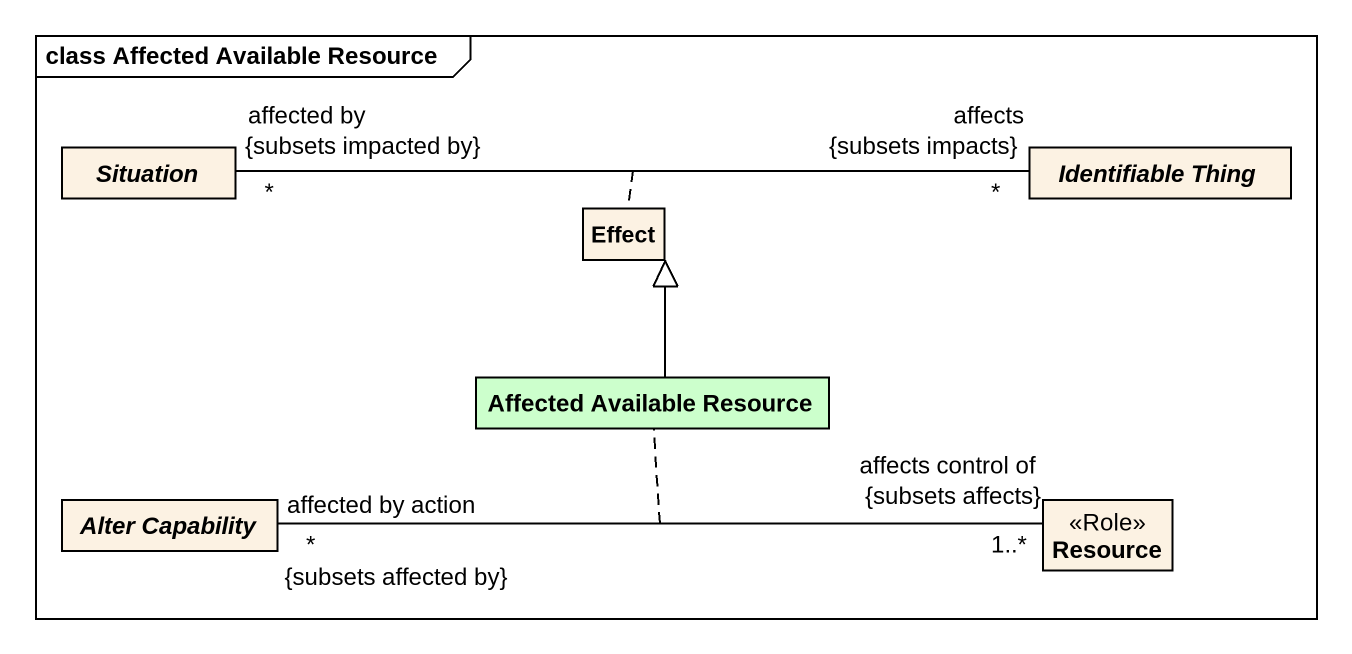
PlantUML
@startuml
mainframe class Affected Available Resource
hide circle
hide empty members
abstract class Situation
abstract class "Identifiable Thing" as Identifiable_Thing
class Effect
class "Affected Available Resource" as Affected_Available_Resource #CCFFCC
abstract class "Alter Capability" as Alter_Capability
class Resource <<Role>>
Situation "affected by\n*\n{subsets impacted by}" -right- "affects\n*\n{subsets impacts}" Identifiable_Thing
(Situation, Identifiable_Thing) .. Effect
Affected_Available_Resource -up-|> Effect
Alter_Capability "affected by action\n*\n{subsets affected by}" -right- "affects control of\n1..*\n{subsets affects}" Resource
(Alter_Capability, Resource) .. Affected_Available_Resource
@enduml
